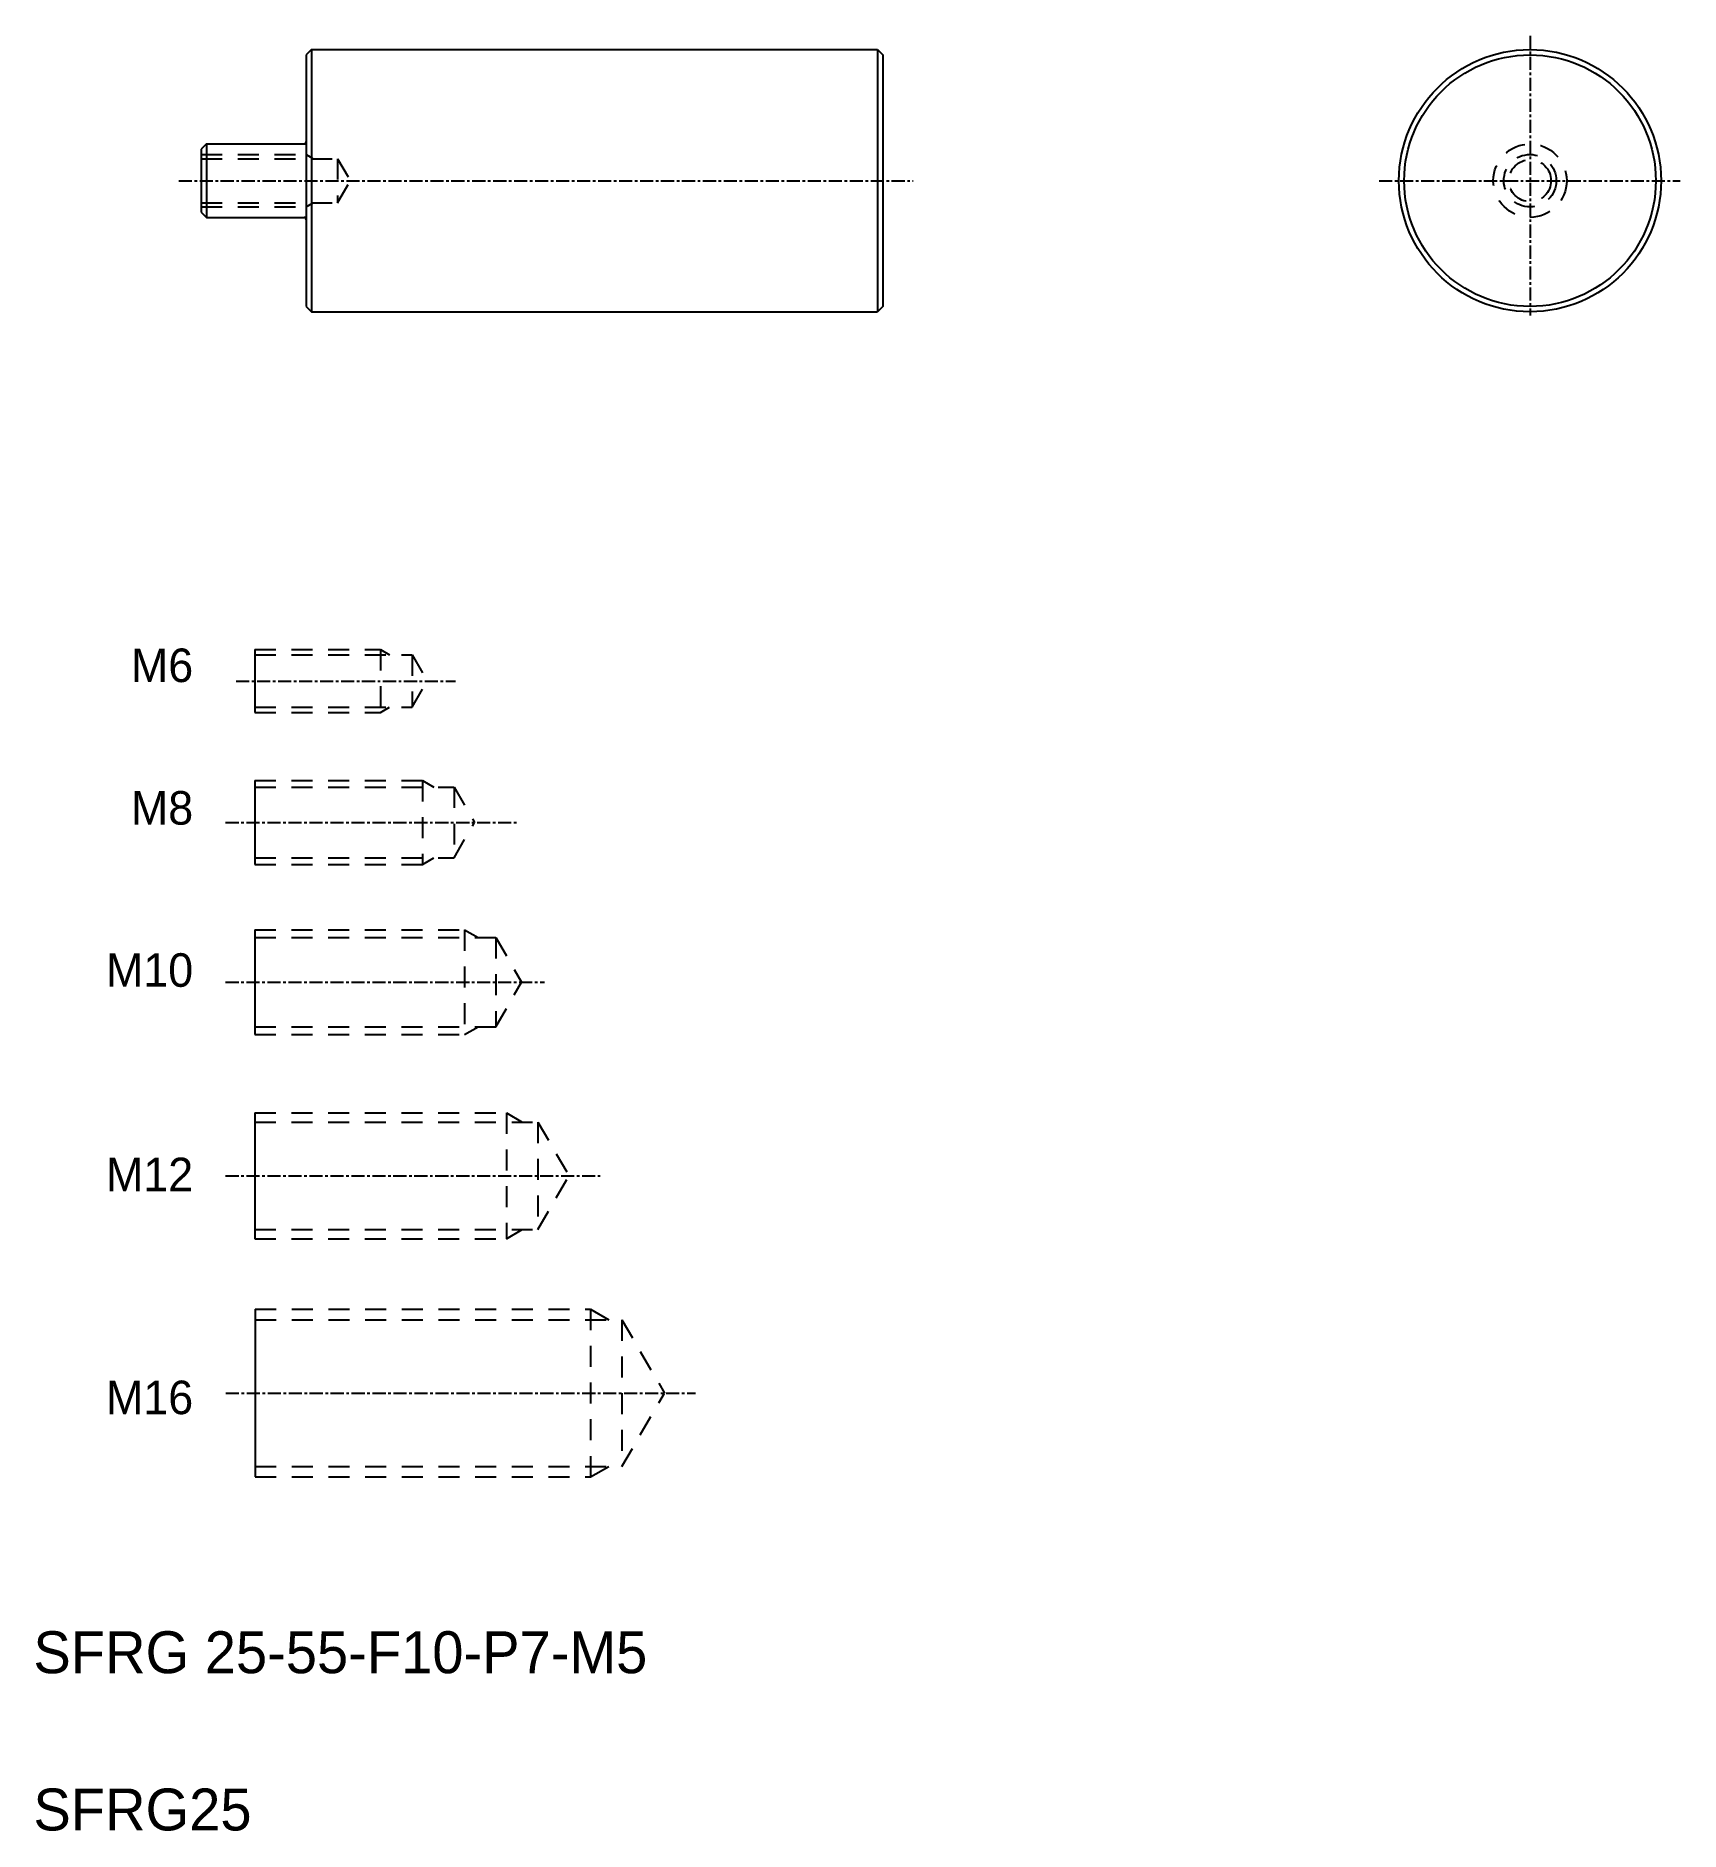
# Model space of a CAD drawing. Extents: x 142 to 299, y 44 to 216.
import ezdxf
from ezdxf.enums import TextEntityAlignment as Align

# ---------------------------------------------------------------- set-up
doc = ezdxf.new("R2010")
doc.units = 0
doc.linetypes.add('CENTER', pattern=[2, 1.25, -0.25, 0.25, -0.25])
doc.linetypes.add('DASHED', pattern=[3.5, 2, -1.5])
doc.layers.get('0').update_dxf_attribs({"linetype": 'CONTINUOUS'})
doc.layers.add('CENTER', color=1, linetype='CENTER')

msp = doc.modelspace()

# ---------------------------------------------------------------- linework, layer by layer
at = {"color": 7, "linetype": 'CONTINUOUS'}
for p, q in [((168.53, 214.39), (168.03, 213.89)), ((168.53, 214.39), (222.53, 214.39)), ((168.53, 214.39), (168.53, 189.39)), ((222.53, 214.39), (222.53, 189.39)), ((222.53, 214.39), (223.03, 213.89)), ((168.03, 213.89), (168.03, 189.89)), ((223.03, 213.89), (223.03, 189.89)), ((158.53, 205.39), (158.03, 204.89)), ((158.03, 204.89), (158.03, 198.89)), ((158.53, 205.39), (167.83, 205.39)), ((158.53, 205.39), (158.53, 198.39)), ((158.03, 198.89), (158.53, 198.39)), ((158.53, 198.39), (167.83, 198.39)), ((168.03, 189.89), (168.53, 189.39)), ((168.53, 189.39), (222.53, 189.39)), ((223.03, 189.89), (222.53, 189.39)), ((163.14, 157.16), (163.14, 151.16)), ((163.14, 144.67), (163.14, 136.67)), ((163.14, 130.43), (163.14, 120.43)), ((163.14, 112.96), (163.14, 100.96)), ((163.16, 94.23), (163.16, 78.23))]:
    msp.add_line(p, q, dxfattribs=at)
at = {"color": 3, "linetype": 'DASHED'}
for p, q in [((158.03, 204.39), (168.03, 204.39)), ((158.03, 203.99), (171.03, 203.99)), ((168.03, 204.39), (168.03, 199.39)), ((168.03, 204.39), (168.63, 204.04)), ((171.03, 203.99), (171.03, 199.79)), ((171.03, 203.99), (172.24, 201.89)), ((171.03, 199.79), (172.24, 201.89)), ((158.03, 199.79), (171.03, 199.79)), ((158.03, 199.39), (168.03, 199.39)), ((168.03, 199.39), (168.63, 199.74)), ((163.14, 157.16), (175.14, 157.16)), ((163.14, 156.66), (178.14, 156.66)), ((175.14, 157.16), (175.14, 151.16)), ((175.14, 157.16), (176, 156.66)), ((178.14, 156.66), (178.14, 151.66)), ((178.14, 156.66), (179.58, 154.16)), ((178.14, 151.66), (179.58, 154.16)), ((163.14, 151.66), (178.14, 151.66)), ((163.14, 151.16), (175.14, 151.16)), ((175.14, 151.16), (176, 151.66)), ((163.14, 144.67), (179.14, 144.67)), ((163.14, 144.05), (182.14, 144.05)), ((179.14, 144.67), (179.14, 136.67)), ((179.14, 144.67), (180.22, 144.05)), ((182.14, 144.05), (182.14, 137.3)), ((182.14, 144.05), (184.09, 140.67)), ((182.14, 137.3), (184.09, 140.67)), ((163.14, 137.3), (182.14, 137.3)), ((179.14, 136.67), (180.22, 137.3)), ((163.14, 136.67), (179.14, 136.67)), ((163.14, 130.43), (183.14, 130.43)), ((183.14, 130.43), (183.14, 120.43)), ((183.14, 130.43), (184.44, 129.68)), ((163.14, 129.68), (186.14, 129.68)), ((186.14, 129.68), (186.14, 121.18)), ((186.14, 129.68), (188.59, 125.43)), ((186.14, 121.18), (188.59, 125.43)), ((163.14, 121.18), (186.14, 121.18)), ((163.14, 120.43), (183.14, 120.43)), ((183.14, 120.43), (184.44, 121.18)), ((163.14, 112.96), (187.14, 112.96)), ((163.14, 112.09), (190.14, 112.09)), ((187.14, 112.96), (187.14, 100.96)), ((187.14, 112.96), (188.65, 112.09)), ((190.14, 112.09), (190.14, 101.84)), ((190.14, 112.09), (193.1, 106.96)), ((190.14, 101.84), (193.1, 106.96)), ((163.14, 101.84), (190.14, 101.84)), ((187.14, 100.96), (188.65, 101.84)), ((163.14, 100.96), (187.14, 100.96)), ((163.16, 94.23), (195.16, 94.23)), ((195.16, 94.23), (195.16, 78.23)), ((195.16, 94.23), (196.89, 93.23)), ((163.16, 93.23), (198.16, 93.23)), ((198.16, 93.23), (198.16, 79.23)), ((198.16, 93.23), (202.2, 86.23)), ((198.16, 79.23), (202.2, 86.23)), ((163.16, 79.23), (198.16, 79.23)), ((195.16, 78.23), (196.89, 79.23)), ((163.16, 78.23), (195.16, 78.23))]:
    msp.add_line(p, q, dxfattribs=at)
for p, q in [((160.85, 205.39), (160.85, 205.39)), ((163.18, 205.39), (163.18, 205.39))]:
    msp.add_line(p, q)
for radius in [12.5, 12]:
    msp.add_circle((284.77, 201.89), radius)
for radius in [3.5, 2.5, 2]:
    msp.add_circle((284.77, 201.89), radius, dxfattribs=at)
at = {"color": 7, "linetype": 'CONTINUOUS'}
for centre, start, end in [((167.83, 205.59), 270, 0), ((167.83, 198.19), 0, 90)]:
    msp.add_arc(centre, 0.2, start, end, dxfattribs=at)
at = {"layer": 'CENTER', "color": 1, "linetype": 'CENTER'}
for p, q in [((284.77, 215.7), (284.77, 189.04)), ((155.88, 201.89), (225.92, 201.89)), ((270.38, 201.89), (299.08, 201.89)), ((161.36, 154.16), (182.29, 154.16)), ((160.35, 140.67), (188.25, 140.67)), ((160.35, 125.43), (190.76, 125.43)), ((160.35, 106.96), (196.09, 106.96)), ((160.37, 86.23), (205.16, 86.23))]:
    msp.add_line(p, q, dxfattribs=at)

# ---------------------------------------------------------------- texts
at = {"color": 7, "linetype": 'CONTINUOUS'}
for s, p in [('M6', (157.26, 155.66)), ('M8', (157.26, 142.06)), ('M10', (157.26, 126.59)), ('M12', (157.26, 107.09)), ('M16', (157.26, 85.82))]:
    msp.add_text(s, height=3.2, dxfattribs=at).set_placement(p, align=Align.MIDDLE_RIGHT)
for s, p in [('SFRG 25-55-F10-P7-M5', (142.02, 59.51)), ('SFRG25', (142.02, 44.51))]:
    msp.add_text(s, height=4).set_placement(p)

doc.saveas('drawing.dxf')
